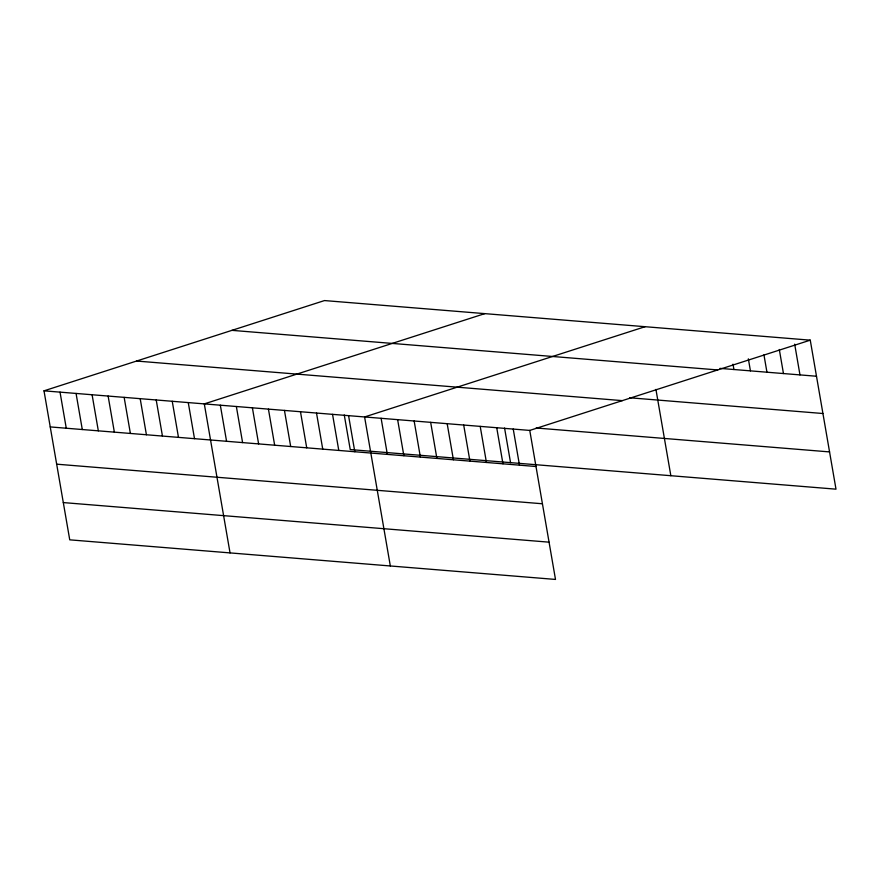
<?xml version="1.0" encoding="UTF-8"?>
<svg xmlns="http://www.w3.org/2000/svg" width="880" height="880" viewBox="0 0 880 880"><rect width="100%" height="100%" fill="white"/><g stroke="black" fill="none" stroke-linecap="round" stroke-linejoin="round"><path stroke-width="1.32" d="M44 390.83L529.76 430.419L555.5 579.436L69.74 539.836L44 390.83L324.5 300.564L810.26 340.164L836 489.17L350.24 449.581L344.267 414.975M484.803 313.632L204.303 403.887L230.043 552.904M645.106 326.7L364.595 416.955L390.335 565.972M529.76 430.419L810.26 340.164M719.939 368.379L816.497 376.244M231.935 330.352L717.695 369.941M629.717 397.771L822.932 413.512M136.565 361.042L622.325 400.631M536.162 427.999L829.565 451.913M50.237 426.921L535.986 466.51M56.672 464.178L542.432 503.767M63.305 502.579L549.065 542.168M794.673 344.157L799.975 374.902M779.306 349.492L783.464 373.56M763.95 354.838L766.942 372.207M748.352 358.831L750.431 370.865M732.996 364.177L733.92 369.523M655.93 389.411L670.846 475.717M513.238 429.066L519.475 465.157M504.57 428.043L510.543 462.649M496.727 427.724L502.964 463.815M480.205 426.382L486.442 462.473M463.694 425.029L469.931 461.12M447.183 423.687L453.409 459.778M430.661 422.345L436.898 458.425M414.15 420.992L420.376 457.083M397.628 419.65L403.865 455.741M381.117 418.297L387.354 454.388M348.568 415.646L354.805 451.737M332.541 414.348L338.778 450.428M316.514 413.039L322.74 449.13M300.476 411.73L306.713 447.821M284.449 410.421L290.686 446.512M268.422 409.112L274.659 445.203M252.395 407.814L258.621 443.905M236.357 406.505L242.594 442.596M220.33 405.196L226.567 441.287M188.265 402.589L194.502 438.669M172.238 401.28L178.475 437.371M156.211 399.971L162.448 436.062M140.184 398.662L146.41 434.753M124.146 397.364L130.383 433.444M108.119 396.055L114.356 432.146M92.092 394.746L98.329 430.837M76.065 393.437L82.291 429.528M60.027 392.128L66.264 428.219"/></g></svg>
